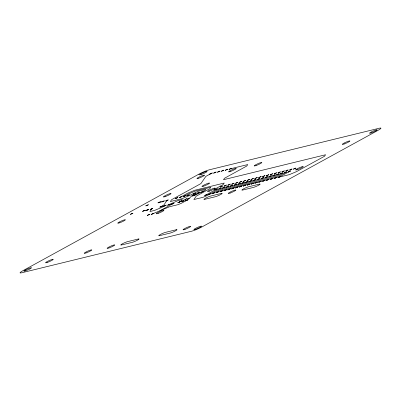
<?xml version="1.0" encoding="UTF-8"?>
<svg xmlns="http://www.w3.org/2000/svg" width="401" height="401" viewBox="0 0 401 401"><rect width="100%" height="100%" fill="white"/><g stroke="black" fill="none" stroke-linecap="round" stroke-linejoin="round"><path stroke-width="0.6" d="M151.518 208.946L149.939 211.527L154.741 210.355L161.834 207.382L165.001 205.648M166.971 200.465L163.743 205.167L161.147 206.59M191.848 195.929L194.525 193.728M189.457 198.119L186.781 200.32L181.588 203.172L178.039 204.655L169.683 206.695L152.395 213.928M211.011 173.558L205.858 176.385L200.881 183.618L171.618 199.673L170.325 201.553L182.034 198.69L189.127 195.723L198.019 191.307L205.868 189.387L205.362 190.129L202.239 191.843L194.731 195.227M180.455 197.167L187.638 193.232L194.731 190.264L224.214 183.051L223.197 184.535L214.735 189.172L214.269 189.853L216.199 189.382L205.893 195.031M168.856 204.705L178.099 200.555L182.234 199.548L181.217 201.026L179.067 202.204L186.575 198.821M184.315 196.224L188.45 193.954L195.543 190.986L210.751 187.267L209.733 188.751L196.209 196.169L193.894 199.533L203.081 197.287L206.625 195.803L220.054 188.435M159.889 210.796L172.716 203.758M185.357 199.492L187.788 198.154M190.63 196.595L193.061 195.262M192.074 196.244L198.38 192.786M188.239 198.786L190.675 197.447M193.513 195.894L195.949 194.555M213.608 193.147L223.913 187.493M217.462 192.204L227.768 186.55M221.322 191.257L231.623 185.608M225.177 190.315L235.482 184.666M229.036 189.372L239.337 183.718M232.891 188.43L243.196 182.776M236.75 187.488L247.051 181.833M240.605 186.54L250.911 180.891M244.46 185.598L254.765 179.949M248.319 184.655L258.62 179.001M252.174 183.713L262.48 178.059M256.033 182.771L266.334 177.117M259.888 181.823L270.194 176.174M263.748 180.881L274.048 175.232M267.602 179.939L277.908 174.285M271.457 178.996L281.763 173.342M275.317 178.054L285.617 172.4M289.477 171.458L279.171 177.107L289.372 174.615L296.464 171.648L324.554 156.235L325.577 154.756L223.502 179.718L224.525 178.239L246.73 166.054L247.753 164.575L230.294 168.841M159.262 202.355L163.117 201.412M143.804 210.831L147.663 209.888M130.395 214.345L132.921 213.232L130.405 214.324M142.54 211.372L145.067 210.264L142.54 211.372M145.849 205.868L148.375 204.756L145.849 205.868M146.4 210.43L148.926 209.317L146.41 210.415M147.277 215.417L149.804 214.304L147.287 215.397M150.255 209.487L152.781 208.375L150.28 209.447M151.132 214.47L153.663 213.362L151.142 214.455M157.999 202.896L160.525 201.798L158.024 202.856M159.884 207.132L162.41 206.024L159.889 207.116M161.854 201.954L164.38 200.841L161.864 201.934M163.738 206.189L166.27 205.091L163.748 206.169M165.708 201.006L168.24 199.898L165.738 200.971M167.593 205.247L170.124 204.134L167.593 205.247M171.453 204.299L173.979 203.192L171.453 204.299M175.337 198.655L177.864 197.543L175.337 198.655M177.803 202.746L180.33 201.638L177.813 202.731M179.192 197.713L181.718 196.6L179.217 197.673M181.663 201.803L184.189 200.695L181.673 201.788M183.051 196.766L185.578 195.658L183.051 196.766M185.518 200.861L188.044 199.753L185.518 200.861M186.906 195.823L189.432 194.716L186.931 195.788M193.262 194.269L195.788 193.162L193.262 194.269M197.117 193.327L199.643 192.214L197.117 193.327M200.971 192.385L203.502 191.272L200.981 192.365M204.63 195.573L207.157 194.465L204.655 195.538M209.748 174.104L212.274 172.991L209.748 174.104M208.485 194.63L211.016 193.533L208.485 194.63M213.603 173.157L216.129 172.049L213.603 173.157M212.345 193.688L214.876 192.59L212.37 193.648M217.462 172.214L219.989 171.107L217.462 172.214M214.936 189.924L217.462 188.811L214.936 189.924M216.199 192.746L218.73 191.633L216.224 192.706M221.317 171.272L223.848 170.174L221.317 171.272M218.791 188.981L221.317 187.868L218.816 188.941M220.084 187.097L222.61 185.984L220.094 187.082M220.059 191.803L222.585 190.691L220.069 191.783M225.172 170.33L227.703 169.217L225.202 170.29M222.645 188.034L225.177 186.926L222.645 188.034M223.943 186.154L226.47 185.041L223.953 186.134M223.913 190.856L226.44 189.748L223.938 190.821M229.031 169.387L231.557 168.275L229.031 169.387M226.505 187.092L229.031 185.984L226.515 187.077M227.798 185.212L230.324 184.099L227.808 185.192M227.773 189.914L230.299 188.806L227.783 189.899M230.359 186.149L232.886 185.036L230.369 186.134M231.658 184.265L234.184 183.167L231.668 184.249M231.628 188.971L234.154 187.858L231.638 188.951M234.219 185.207L236.745 184.094L234.229 185.187M235.512 183.322L238.039 182.214L235.522 183.307M235.487 188.029L238.014 186.916L235.487 188.029M238.074 184.265L240.6 183.152L238.084 184.244M239.367 182.38L241.898 181.267L239.367 182.38M239.342 187.087L241.868 185.974L239.352 187.066M241.933 183.317L244.46 182.219L241.943 183.302M243.227 181.437L245.753 180.325L243.227 181.437M243.196 186.139L245.728 185.031L243.196 186.139M245.788 182.375L248.314 181.267L245.788 182.375M247.081 180.495L249.612 179.382L247.081 180.495M247.056 185.197L249.582 184.089L247.056 185.197M249.643 181.432L252.174 180.32L249.643 181.432M250.941 179.548L253.467 178.44L250.941 179.548M250.911 184.254L253.437 183.142L250.911 184.254M253.502 180.49L256.028 179.377L253.502 180.49M254.795 178.605L257.322 177.498L254.795 178.605M254.77 183.312L257.297 182.199L254.77 183.312M257.357 179.548L259.883 178.435L257.357 179.548M258.655 177.663L261.181 176.55L258.655 177.663M258.625 182.37L261.151 181.257L258.625 182.37M261.216 178.6L263.743 177.493L261.216 178.6M262.51 176.721L265.036 175.608L262.52 176.701M262.485 181.422L265.011 180.325L262.485 181.422M265.071 177.658L267.597 176.55L265.096 177.623M266.369 175.778L268.896 174.676L266.374 175.758M266.339 180.48L268.865 179.372L266.364 180.445M268.931 176.716L271.457 175.603L268.941 176.701M270.224 174.831L272.755 173.733L270.249 174.796M270.194 179.538L272.725 178.425L270.194 179.538M272.785 175.773L275.317 174.676L272.81 175.733M274.078 173.889L276.61 172.791L274.078 173.889M274.053 178.595L276.58 177.483L274.078 178.555M276.64 174.831L279.171 173.728L276.65 174.811M277.938 172.946L280.469 171.849L277.963 172.911M277.908 177.653L280.439 176.55L277.908 177.653M280.5 173.884L283.031 172.786L280.525 173.849M281.793 172.004L284.319 170.891L281.793 172.004M284.354 172.941L286.885 171.834L284.354 172.941M285.652 171.062L288.179 169.949L285.677 171.021M288.214 171.999L290.74 170.886L288.239 171.964M289.507 170.114L292.033 169.006L289.517 170.099M293.367 169.172L295.893 168.064L293.372 169.157M198.736 174.24L23.093 270.585A8.316 1.013 -24.1 0 0 21.564 272.81L191.628 231.212A8.316 1.013 -24.1 0 0 202.264 226.76L377.907 130.415A8.316 1.013 -24.1 0 0 379.436 128.19L209.372 169.788A8.316 1.013 -24.1 0 0 198.736 174.24M221.417 193.412L210.786 196.014A4.155 0.506 -24.1 0 0 205.467 198.239A4.155 0.506 -24.1 0 0 204.7 199.347L215.332 196.751A4.155 0.506 -24.1 0 0 220.65 194.525A4.155 0.506 -24.1 0 0 221.417 193.412M259.377 184.129L248.745 186.726A4.155 0.506 -24.1 0 0 243.427 188.951A4.155 0.506 -24.1 0 0 242.66 190.064L253.292 187.462A4.155 0.506 -24.1 0 0 258.61 185.237A4.155 0.506 -24.1 0 0 259.377 184.129M138.26 239.026L127.628 241.628A4.155 0.506 -24.1 0 0 122.31 243.853A4.155 0.506 -24.1 0 0 121.543 244.966L132.175 242.364A4.155 0.506 -24.1 0 0 137.493 240.139A4.155 0.506 -24.1 0 0 138.26 239.026M176.219 229.743L165.588 232.339A4.155 0.506 -24.1 0 0 160.27 234.565A4.155 0.506 -24.1 0 0 159.508 235.678L170.134 233.081A4.155 0.506 -24.1 0 0 175.453 230.856A4.155 0.506 -24.1 0 0 176.219 229.743M297.522 169.578A4.155 0.506 -24.1 0 0 303.221 166.595A4.155 0.506 -24.1 0 0 297.522 168.62A4.155 0.506 -24.1 0 0 297.522 169.578M344.173 143.989A4.155 0.506 -24.1 0 0 349.873 141.007A4.155 0.506 -24.1 0 0 344.173 143.032A4.155 0.506 -24.1 0 0 344.173 143.989M256.119 165.528A4.155 0.506 -24.1 0 0 261.818 162.54A4.155 0.506 -24.1 0 0 256.119 164.565A4.155 0.506 -24.1 0 0 256.119 165.528M209.467 191.117A4.155 0.506 -24.1 0 0 215.167 188.134A4.155 0.506 -24.1 0 0 209.467 190.159A4.155 0.506 -24.1 0 0 209.467 191.117M203.848 186.084A4.155 0.506 -24.1 0 0 209.548 183.102A4.155 0.506 -24.1 0 0 203.848 185.122A4.155 0.506 -24.1 0 0 203.848 186.084M230.5 171.463A4.155 0.506 -24.1 0 0 236.199 168.48A4.155 0.506 -24.1 0 0 230.5 170.505A4.155 0.506 -24.1 0 0 230.5 171.463M165.337 196.545A4.155 0.506 -24.1 0 0 171.037 193.558A4.155 0.506 -24.1 0 0 165.332 195.583A4.155 0.506 -24.1 0 0 165.337 196.545M198.821 178.174A4.155 0.506 -24.1 0 0 204.52 175.192A4.155 0.506 -24.1 0 0 198.821 177.217A4.155 0.506 -24.1 0 0 198.821 178.174M119.643 222.791A4.155 0.506 -24.1 0 0 125.343 219.808A4.155 0.506 -24.1 0 0 119.643 221.833A4.155 0.506 -24.1 0 0 119.643 222.791M158.21 213.357A4.155 0.506 -24.1 0 0 163.914 210.375A4.155 0.506 -24.1 0 0 158.21 212.4A4.155 0.506 -24.1 0 0 158.21 213.357M86.09 252.921A4.155 0.506 -24.1 0 0 91.789 249.938A4.155 0.506 -24.1 0 0 86.09 251.963A4.155 0.506 -24.1 0 0 86.09 252.921M47.518 262.354A4.155 0.506 -24.1 0 0 53.223 259.372A4.155 0.506 -24.1 0 0 47.518 261.392A4.155 0.506 -24.1 0 0 47.518 262.354M184.941 229.382A4.155 0.506 -24.1 0 0 190.645 226.4A4.155 0.506 -24.1 0 0 184.941 228.425A4.155 0.506 -24.1 0 0 184.941 229.382M109.022 247.953A4.155 0.506 -24.1 0 0 114.721 244.966A4.155 0.506 -24.1 0 0 109.022 246.991A4.155 0.506 -24.1 0 0 109.022 247.953M230.139 193.051A4.155 0.506 -24.1 0 0 235.838 190.069A4.155 0.506 -24.1 0 0 230.139 192.094A4.155 0.506 -24.1 0 0 230.139 193.051M25.749 270.785A4.155 0.506 -24.1 0 0 31.448 267.803A4.155 0.506 -24.1 0 0 25.749 269.828A4.155 0.506 -24.1 0 0 25.749 270.785M195.808 229.192A4.155 0.506 -24.1 0 0 201.513 226.204A4.155 0.506 -24.1 0 0 195.808 228.229A4.155 0.506 -24.1 0 0 195.808 229.192M371.451 132.841A4.155 0.506 -24.1 0 0 377.156 129.859A4.155 0.506 -24.1 0 0 371.451 131.884A4.155 0.506 -24.1 0 0 371.451 132.841M201.392 174.44A4.155 0.506 -24.1 0 0 207.091 171.453A4.155 0.506 -24.1 0 0 201.387 173.478A4.155 0.506 -24.1 0 0 201.392 174.44"/></g></svg>
